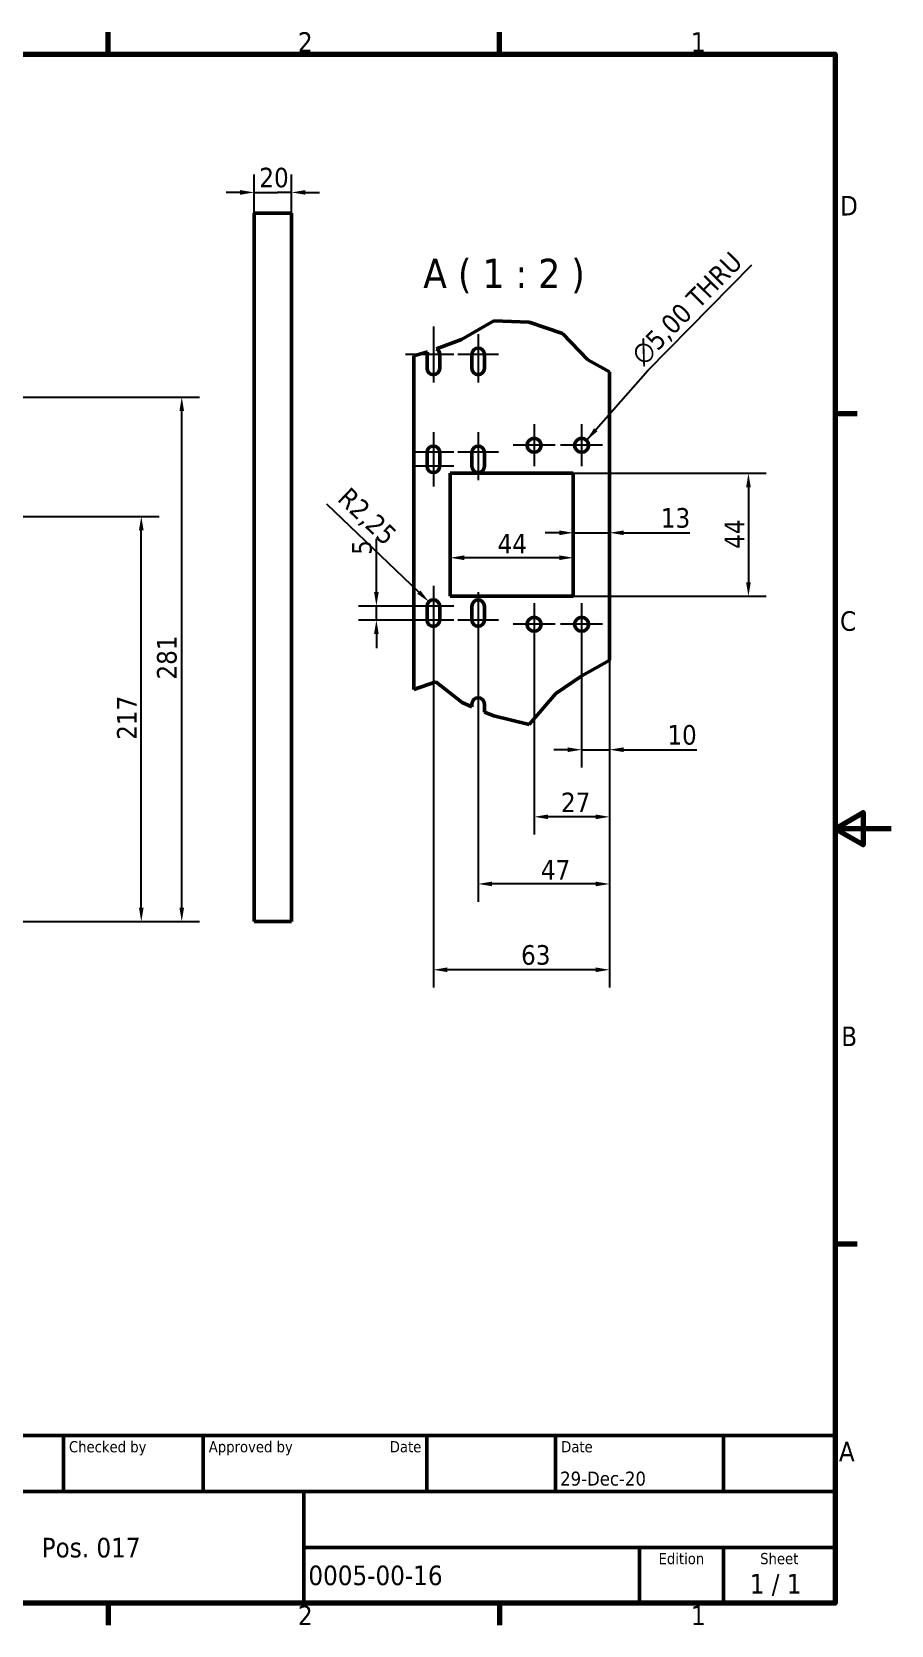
# Model space of a CAD drawing. Header units: millimetres. Extents: x 0 to 1260, y 0 to 891.
# Drawn here: x 799 to 1260, y 18 to 873 of the extents above; entities that cross this region are included whole.
import ezdxf
from ezdxf.enums import TextEntityAlignment as Align

# ---------------------------------------------------------------- set-up
doc = ezdxf.new("R2010")
doc.units = ezdxf.units.MM
doc.header["$LTSCALE"] = 3
for name, color, linetype, lineweight in [('Border (ISO)', 7, 'Continuous', 70), ('Break Line (ISO)', 7, 'Continuous', 50), ('Center Mark (ISO)', 7, 'Continuous', 25), ('Dimension (ISO)', 7, 'Continuous', 25), ('Symbol (ISO)', 7, 'Continuous', 25), ('Title (ISO)', 7, 'Continuous', 50), ('Visible (ISO)', 7, 'Continuous', 50)]:
    doc.layers.add(name, color=color, linetype=linetype, lineweight=lineweight)
doc.styles.add('Label Text (ISO)', font='tahoma.ttf')
doc.styles.add('Note Text (ISO)', font='tahoma.ttf')
doc.styles.add('Text Style39', font='tahoma.ttf')
doc.styles.add('Text Style41', font='tahoma.ttf')
doc.dimstyles.new('Default (ISO)', dxfattribs={"dimscale": 3, "dimtxt": 3.5, "dimasz": 2.5, "dimexe": 3.175, "dimexo": 0, "dimgap": 0.762, "dimtad": 1, "dimrnd": 1e-08, "dimzin": 0, "dimtxsty": 'Note Text (ISO)', "dimcen": 0.09, "dimdle": 10, "dimclrd": 256, "dimclre": 256, "dimclrt": 256, "dimazin": 0, "dimtfac": 1.001486, "dimtmove": 0, "dimatfit": 3, "dimfxl": 1, "dimtolj": 1, "dimtzin": 0, "dimlwd": -1, "dimlwe": -1, "dimarcsym": 0})
doc.dimstyles.new('Default (ISO)$7', dxfattribs={"dimscale": 3, "dimtxt": 3.5, "dimasz": 2.5, "dimexe": 3.175, "dimexo": 0, "dimgap": 0.762, "dimtad": 1, "dimrnd": 1e-08, "dimzin": 0, "dimtxsty": 'Note Text (ISO)', "dimcen": 0.09, "dimdle": 10, "dimclrd": 256, "dimclre": 256, "dimclrt": 256, "dimazin": 0, "dimtfac": 1.001486, "dimtmove": 0, "dimatfit": 3, "dimfxl": 1, "dimtolj": 1, "dimtzin": 0, "dimlwd": -1, "dimlwe": -1, "dimarcsym": 0})

# ---------------------------------------------------------------- blocks, each defined once
blk = doc.blocks.new('Borders Default Border')
at = {"layer": 'Border (ISO)'}
for p, q in [((280, 287), (280, 290.9)), ((350, 287), (350, 290.9)), ((410, 222.75), (413.9, 222.75)), ((410, 74.25), (413.9, 74.25)), ((280, 10), (280, 6.1)), ((350, 10), (350, 6.1))]:
    blk.add_line(p, q, dxfattribs=at)
at = {"layer": 'Border (ISO)', "flags": 128}
for points in [[(10, 10), (10, 287), (410, 287), (410, 10), (10, 10)], [(420, 148.5), (410, 148.5), (415, 151.39), (415, 145.61), (410, 148.5)]]:
    blk.add_lwpolyline(points, dxfattribs=at)
at = {"layer": 'Border (ISO)', "char_height": 3.5, "attachment_point": 7, "style": 'Note Text (ISO)'}
for s, insert in [('2', (313.94, 287.4)), ('1', (384.21, 287.4)), ('D', (410.87, 258.13)), ('C', (410.86, 183.81)), ('B', (411.08, 109.63)), ('A', (410.66, 35.38)), ('2', (313.94, 6.1)), ('1', (384.21, 6.1))]:
    blk.add_mtext(s, dxfattribs=dict(at, insert=insert))
blk = doc.blocks.new('Title Blocks ISO')
at = {"layer": 'Title (ISO)'}
for p, q in [((270.07, 130), (100.07, 130)), ((100.07, 130), (100.07, 100)), ((132.07, 120), (132.07, 130)), ((157.07, 120), (157.07, 130)), ((197.07, 120), (197.07, 130)), ((220.07, 120), (220.07, 130)), ((250.07, 120), (250.07, 130)), ((270.07, 100), (270.07, 130)), ((100.07, 120), (270.07, 120)), ((175.07, 120), (175.07, 100)), ((270.07, 110), (175.07, 110)), ((235.07, 100), (235.07, 110)), ((250.07, 100), (250.07, 110)), ((100.07, 100), (270.07, 100))]:
    blk.add_line(p, q, dxfattribs=at)
at = {"layer": 'Title (ISO)', "style": 'Text Style41'}
for s, p in [('Designed by', (101.07, 129)), ('Checked by', (133.07, 129)), ('Approved by', (158.07, 129)), ('Date', (221.07, 129))]:
    blk.add_text(s, height=2, dxfattribs=at).set_placement(p, align=Align.TOP_LEFT)
blk.add_text('Date', height=2, dxfattribs=at).set_placement((196.07, 129), align=Align.TOP_RIGHT)
for s, p in [('Edition', (242.57, 109)), ('Sheet', (260.07, 109))]:
    blk.add_text(s, height=2, dxfattribs=at).set_placement(p, align=Align.TOP_CENTER)
at = {"layer": 'Title (ISO)', "style": 'Note Text (ISO)'}
blk.add_text('1 / 1 ', height=3.5, dxfattribs=at).set_placement((260.07, 103.5), align=Align.MIDDLE_CENTER)
at = {"layer": 'Title (ISO)'}
for tag, p, height, style in [('AUTHOR_001', (100.92, 121.05), 2.5, 'Text Style39'), ('CREATION_DATE_001', (220.89, 121.05), 2.5, 'Text Style39'), ('COMPANY_001', (128.19, 108.21), 3.5, 'Note Text (ISO)'), ('PART_NUMBER_001', (175.88, 103.25), 3.5, 'Note Text (ISO)')]:
    blk.add_attdef(tag, p, '', height=height, dxfattribs=dict(at, style=style))
at = {"layer": 'Title (ISO)', "style": 'Text Style39'}
for tag, p in [('CHECKED_BY', (133.07, 121)), ('ENG_APPROVED_BY', (158.07, 121))]:
    blk.add_attdef(tag, text='', height=2.5, dxfattribs=at).set_placement(p, align=Align.BOTTOM_LEFT)
blk.add_attdef('ENG_APPROVAL_DATE', text='', height=2.5, dxfattribs=at).set_placement((196.07, 121), align=Align.BOTTOM_RIGHT)
at = {"layer": 'Title (ISO)', "style": 'Note Text (ISO)'}
for tag, p in [('TITLE', (222.57, 115)), ('REVISION_NUMBER', (242.57, 103.5))]:
    blk.add_attdef(tag, text='', height=3.5, dxfattribs=at).set_placement(p, align=Align.MIDDLE_CENTER)
blk = doc.blocks.new('*D24')
at = {"layer": 'Defpoints', "color": 0, "transparency": 16777216}
for p in [(1089.49, 604.22), (1089.49, 603.13), (1108.99, 598.5)]:
    blk.add_point(p, dxfattribs=at)
at = {"layer": 'Dimension (ISO)', "transparency": 16777216}
for p, q in [((1081.99, 604.22), (1074.49, 604.22)), ((1089.49, 604.22), (1108.99, 604.22)), ((1116.49, 604.22), (1152.1, 604.22))]:
    blk.add_line(p, q, dxfattribs=at)
for points in [[(1081.99, 605.47), (1081.99, 602.97), (1089.49, 604.22)], [(1116.49, 605.47), (1116.49, 602.97), (1108.99, 604.22)]]:
    blk.add_solid(points, dxfattribs=at)
at = {"layer": 'Dimension (ISO)', "transparency": 16777216, "insert": (1136.46, 617.45), "char_height": 10.5, "attachment_point": 1, "style": 'Note Text (ISO)'}
blk.add_mtext('\\A1;13', dxfattribs=at)
blk = doc.blocks.new('*D25')
at = {"layer": 'Defpoints', "color": 0, "transparency": 16777216}
for p in [(1089.49, 636.13), (1089.49, 570.13), (1183.46, 570.13)]:
    blk.add_point(p, dxfattribs=at)
at = {"layer": 'Dimension (ISO)', "transparency": 16777216}
for p, q in [((1089.49, 636.13), (1192.98, 636.13)), ((1183.46, 628.63), (1183.46, 577.63)), ((1089.49, 570.13), (1192.98, 570.13))]:
    blk.add_line(p, q, dxfattribs=at)
for points in [[(1182.21, 628.63), (1184.71, 628.63), (1183.46, 636.13)], [(1182.21, 577.63), (1184.71, 577.63), (1183.46, 570.13)]]:
    blk.add_solid(points, dxfattribs=at)
at = {"layer": 'Dimension (ISO)', "transparency": 16777216, "insert": (1170.67, 595.57), "char_height": 10.5, "attachment_point": 1, "rotation": 90, "style": 'Note Text (ISO)'}
blk.add_mtext('\\A1;44', dxfattribs=at)
blk = doc.blocks.new('*D26')
at = {"layer": 'Defpoints', "color": 0, "transparency": 16777216}
for p in [(1023.49, 590.83), (1023.49, 570.13), (1089.49, 570.13)]:
    blk.add_point(p, dxfattribs=at)
at = {"layer": 'Dimension (ISO)', "transparency": 16777216}
for p, q in [((1023.49, 570.13), (1023.49, 600.35)), ((1089.49, 570.13), (1089.49, 600.35)), ((1081.99, 590.83), (1030.99, 590.83))]:
    blk.add_line(p, q, dxfattribs=at)
for points in [[(1030.99, 592.08), (1030.99, 589.58), (1023.49, 590.83)], [(1081.99, 592.08), (1081.99, 589.58), (1089.49, 590.83)]]:
    blk.add_solid(points, dxfattribs=at)
at = {"layer": 'Dimension (ISO)', "transparency": 16777216, "insert": (1048.93, 603.62), "char_height": 10.5, "attachment_point": 1, "style": 'Note Text (ISO)'}
blk.add_mtext('\\A1;44', dxfattribs=at)
blk = doc.blocks.new('*D27')
at = {"layer": 'Defpoints', "color": 0, "transparency": 16777216}
for p in [(938.32, 786.77), (918.32, 775.69), (938.32, 775.69)]:
    blk.add_point(p, dxfattribs=at)
at = {"layer": 'Dimension (ISO)', "transparency": 16777216}
for p, q in [((918.32, 775.69), (918.32, 796.3)), ((938.32, 775.69), (938.32, 796.3)), ((910.82, 786.77), (903.32, 786.77)), ((918.32, 786.77), (925.82, 786.77)), ((925.82, 786.77), (930.82, 786.77)), ((938.32, 786.77), (930.82, 786.77)), ((945.82, 786.77), (953.32, 786.77))]:
    blk.add_line(p, q, dxfattribs=at)
for points in [[(910.82, 788.02), (910.82, 785.52), (918.32, 786.77)], [(945.82, 788.02), (945.82, 785.52), (938.32, 786.77)]]:
    blk.add_solid(points, dxfattribs=at)
at = {"layer": 'Dimension (ISO)', "transparency": 16777216, "insert": (921.11, 800), "char_height": 10.5, "attachment_point": 1, "style": 'Note Text (ISO)'}
blk.add_mtext('\\A1;20', dxfattribs=at)
blk = doc.blocks.new('*D28')
at = {"layer": 'Defpoints', "color": 0, "transparency": 16777216}
for p in [(761.34, 613), (857.79, 613), (761.34, 395.69)]:
    blk.add_point(p, dxfattribs=at)
at = {"layer": 'Dimension (ISO)', "transparency": 16777216}
for p, q in [((761.34, 613), (867.31, 613)), ((857.79, 403.19), (857.79, 605.5)), ((761.34, 395.69), (867.31, 395.69))]:
    blk.add_line(p, q, dxfattribs=at)
for points in [[(856.54, 605.5), (859.04, 605.5), (857.79, 613)], [(856.54, 403.19), (859.04, 403.19), (857.79, 395.69)]]:
    blk.add_solid(points, dxfattribs=at)
at = {"layer": 'Dimension (ISO)', "transparency": 16777216, "insert": (844.78, 493.17), "char_height": 10.5, "attachment_point": 1, "rotation": 90, "style": 'Note Text (ISO)'}
blk.add_mtext('\\A1;217', dxfattribs=at)
blk = doc.blocks.new('*D29')
at = {"layer": 'Defpoints', "color": 0, "transparency": 16777216}
for p in [(761.34, 677), (879.49, 677), (761.34, 395.69)]:
    blk.add_point(p, dxfattribs=at)
at = {"layer": 'Dimension (ISO)', "transparency": 16777216}
for p, q in [((761.34, 677), (889.02, 677)), ((879.49, 403.19), (879.49, 669.5)), ((761.34, 395.69), (889.02, 395.69))]:
    blk.add_line(p, q, dxfattribs=at)
for points in [[(878.24, 669.5), (880.74, 669.5), (879.49, 677)], [(878.24, 403.19), (880.74, 403.19), (879.49, 395.69)]]:
    blk.add_solid(points, dxfattribs=at)
at = {"layer": 'Dimension (ISO)', "transparency": 16777216, "insert": (866.23, 525.49), "char_height": 10.5, "attachment_point": 1, "rotation": 90, "style": 'Note Text (ISO)'}
blk.add_mtext('\\A1;281', dxfattribs=at)
blk = doc.blocks.new('*D30')
at = {"layer": 'Defpoints', "color": 0, "transparency": 16777216}
for p in [(1093.99, 543.88), (1108.99, 535.86), (1093.99, 487.86)]:
    blk.add_point(p, dxfattribs=at)
at = {"layer": 'Dimension (ISO)', "transparency": 16777216}
for p, q in [((1093.99, 543.88), (1093.99, 478.33)), ((1108.99, 535.86), (1108.99, 478.33)), ((1086.49, 487.86), (1078.99, 487.86)), ((1093.99, 487.86), (1108.99, 487.86)), ((1116.49, 487.86), (1155.83, 487.86))]:
    blk.add_line(p, q, dxfattribs=at)
for points in [[(1086.49, 489.11), (1086.49, 486.61), (1093.99, 487.86)], [(1116.49, 489.11), (1116.49, 486.61), (1108.99, 487.86)]]:
    blk.add_solid(points, dxfattribs=at)
at = {"layer": 'Dimension (ISO)', "transparency": 16777216, "insert": (1139.96, 501.08), "char_height": 10.5, "attachment_point": 1, "style": 'Note Text (ISO)'}
blk.add_mtext('\\A1;10', dxfattribs=at)
blk = doc.blocks.new('*D31')
at = {"layer": 'Defpoints', "color": 0, "transparency": 16777216}
for p in [(1068.49, 543.88), (1108.99, 535.86), (1068.49, 451.86)]:
    blk.add_point(p, dxfattribs=at)
at = {"layer": 'Dimension (ISO)', "transparency": 16777216}
for p, q in [((1068.49, 543.88), (1068.49, 442.33)), ((1108.99, 535.86), (1108.99, 442.33)), ((1101.49, 451.86), (1075.99, 451.86))]:
    blk.add_line(p, q, dxfattribs=at)
for points in [[(1075.99, 453.11), (1075.99, 450.61), (1068.49, 451.86)], [(1101.49, 453.11), (1101.49, 450.61), (1108.99, 451.86)]]:
    blk.add_solid(points, dxfattribs=at)
at = {"layer": 'Dimension (ISO)', "transparency": 16777216, "insert": (1082.92, 464.86), "char_height": 10.5, "attachment_point": 1, "style": 'Note Text (ISO)'}
blk.add_mtext('\\A1;27', dxfattribs=at)
blk = doc.blocks.new('*D32')
at = {"layer": 'Defpoints', "color": 0, "transparency": 16777216}
for p in [(1038.49, 546.5), (1108.99, 535.86), (1038.49, 415.86)]:
    blk.add_point(p, dxfattribs=at)
at = {"layer": 'Dimension (ISO)', "transparency": 16777216}
for p, q in [((1038.49, 546.5), (1038.49, 406.33)), ((1108.99, 535.86), (1108.99, 406.33)), ((1101.49, 415.86), (1045.99, 415.86))]:
    blk.add_line(p, q, dxfattribs=at)
for points in [[(1045.99, 417.11), (1045.99, 414.61), (1038.49, 415.86)], [(1101.49, 417.11), (1101.49, 414.61), (1108.99, 415.86)]]:
    blk.add_solid(points, dxfattribs=at)
at = {"layer": 'Dimension (ISO)', "transparency": 16777216, "insert": (1072.14, 428.64), "char_height": 10.5, "attachment_point": 1, "style": 'Note Text (ISO)'}
blk.add_mtext('\\A1;47', dxfattribs=at)
blk = doc.blocks.new('*D33')
at = {"layer": 'Defpoints', "color": 0, "transparency": 16777216}
for p in [(1014.49, 546.5), (1108.99, 535.86), (1014.49, 369.82)]:
    blk.add_point(p, dxfattribs=at)
at = {"layer": 'Dimension (ISO)', "transparency": 16777216}
for p, q in [((1014.49, 546.5), (1014.49, 360.29)), ((1108.99, 535.86), (1108.99, 360.29)), ((1101.49, 369.82), (1021.99, 369.82))]:
    blk.add_line(p, q, dxfattribs=at)
for points in [[(1021.99, 371.07), (1021.99, 368.57), (1014.49, 369.82)], [(1101.49, 371.07), (1101.49, 368.57), (1108.99, 369.82)]]:
    blk.add_solid(points, dxfattribs=at)
at = {"layer": 'Dimension (ISO)', "transparency": 16777216, "insert": (1061.5, 383.04), "char_height": 10.5, "attachment_point": 1, "style": 'Note Text (ISO)'}
blk.add_mtext('\\A1;63', dxfattribs=at)
blk = doc.blocks.new('*D34')
at = {"layer": 'Defpoints', "color": 0, "transparency": 16777216}
for p in [(1003.61, 564.87), (983.9, 557.37), (1003.61, 557.37)]:
    blk.add_point(p, dxfattribs=at)
at = {"layer": 'Dimension (ISO)', "transparency": 16777216}
for p, q in [((983.9, 572.37), (983.9, 600.94)), ((1003.61, 564.87), (974.37, 564.87)), ((983.9, 557.37), (983.9, 564.87)), ((1003.61, 557.37), (974.37, 557.37)), ((983.9, 549.87), (983.9, 542.37))]:
    blk.add_line(p, q, dxfattribs=at)
for points in [[(982.65, 572.37), (985.15, 572.37), (983.9, 564.87)], [(982.65, 549.87), (985.15, 549.87), (983.9, 557.37)]]:
    blk.add_solid(points, dxfattribs=at)
at = {"layer": 'Dimension (ISO)', "transparency": 16777216, "insert": (970.89, 592.4), "char_height": 10.5, "attachment_point": 1, "rotation": 90, "style": 'Note Text (ISO)'}
blk.add_mtext('\\A1;5', dxfattribs=at)
blk = doc.blocks.new('*D35')
at = {"layer": 'Defpoints', "color": 0, "transparency": 16777216}
for p in [(1012.05, 567.21), (1014.49, 564.87)]:
    blk.add_point(p, dxfattribs=at)
at = {"layer": 'Dimension (ISO)', "transparency": 16777216}
blk.add_line((957.21, 619.69), (1006.63, 572.39), dxfattribs=at)
blk.add_solid([(1007.5, 573.3), (1005.77, 571.49), (1012.05, 567.21)], dxfattribs=at)
at = {"layer": 'Dimension (ISO)', "transparency": 16777216, "insert": (969.66, 629.39), "char_height": 10.5, "attachment_point": 1, "rotation": 316.25685, "style": 'Note Text (ISO)'}
blk.add_mtext('\\A1;R2,25', dxfattribs=at)

msp = doc.modelspace()

# ---------------------------------------------------------------- linework, layer by layer
at = {"layer": 'Break Line (ISO)'}
for p, q in [((1029.465, 707.845), (1046.81, 717.978)), ((1046.81, 717.978), (1065.808, 717.224)), ((1065.808, 717.224), (1083.8, 711.11)), ((1083.8, 711.11), (1097.316, 696.96)), ((1003.988, 699.171), (1011.385, 701.2)), ((1016.152, 702.81), (1029.465, 707.845)), ((1097.316, 696.96), (1108.988, 690.571)), ((1108.721, 535.697), (1094.151, 527.482)), ((1108.988, 535.859), (1108.721, 535.697)), ((1015.78, 524.227), (1003.988, 520.084)), ((1029.831, 513.187), (1015.78, 524.227)), ((1094.151, 527.482), (1080.09, 518.042)), ((1035.113, 510.938), (1029.831, 513.187)), ((1080.09, 518.042), (1065.879, 501.331)), ((1046.81, 505.956), (1041.863, 508.063)), ((1065.879, 501.331), (1046.81, 505.956))]:
    msp.add_line(p, q, dxfattribs=at)
at = {"layer": 'Center Mark (ISO)', "linetype": 'Continuous'}
for p, q in [((1014.488, 714.873), (1014.488, 684.873)), ((1038.488, 710.748), (1038.488, 684.873)), ((1025.363, 699.873), (999.488, 699.873)), ((1049.363, 699.873), (1027.613, 699.873)), ((1014.488, 658.248), (1014.488, 632.373)), ((1038.488, 658.248), (1038.488, 632.373)), ((1068.488, 662.382), (1068.488, 639.882)), ((1093.988, 662.382), (1093.988, 639.882)), ((1014.488, 654.873), (1014.488, 628.998)), ((1079.738, 651.132), (1057.238, 651.132)), ((1105.238, 651.132), (1082.738, 651.132)), ((1025.363, 647.373), (1003.613, 647.373)), ((1049.363, 647.373), (1027.613, 647.373)), ((1025.363, 639.873), (1003.613, 639.873)), ((1014.488, 575.748), (1014.488, 549.873)), ((1025.363, 564.873), (1003.613, 564.873)), ((1014.488, 572.373), (1014.488, 546.498)), ((1038.488, 572.373), (1038.488, 546.498)), ((1068.488, 566.382), (1068.488, 543.882)), ((1093.988, 566.382), (1093.988, 543.882)), ((1025.363, 557.373), (1003.613, 557.373)), ((1049.363, 557.373), (1027.613, 557.373)), ((1079.738, 555.132), (1057.238, 555.132)), ((1105.238, 555.132), (1082.738, 555.132))]:
    msp.add_line(p, q, dxfattribs=at)
at = {"layer": 'Visible (ISO)'}
for p, q in [((918.32, 395.694), (918.32, 775.694)), ((918.32, 775.694), (938.32, 775.694)), ((938.32, 775.694), (938.32, 395.694)), ((1003.988, 699.171), (1003.988, 520.084)), ((1011.113, 692.373), (1011.113, 699.873)), ((1017.863, 699.873), (1017.863, 692.373)), ((1035.113, 692.373), (1035.113, 699.873)), ((1041.863, 699.873), (1041.863, 692.373)), ((1108.988, 535.859), (1108.988, 690.571)), ((1011.113, 639.873), (1011.113, 647.373)), ((1017.863, 647.373), (1017.863, 639.873)), ((1035.113, 639.873), (1035.113, 647.373)), ((1041.863, 647.373), (1041.863, 639.873)), ((1023.488, 570.132), (1023.488, 636.132)), ((1023.488, 636.132), (1089.488, 636.132)), ((1089.488, 636.132), (1089.488, 570.132)), ((1011.113, 557.373), (1011.113, 564.873)), ((1017.863, 564.873), (1017.863, 557.373)), ((1089.488, 570.132), (1023.488, 570.132)), ((1035.113, 557.373), (1035.113, 564.873)), ((1041.863, 564.873), (1041.863, 557.373)), ((1035.113, 510.938), (1035.113, 512.373)), ((1041.863, 512.373), (1041.863, 508.063)), ((918.32, 395.694), (938.32, 395.694))]:
    msp.add_line(p, q, dxfattribs=at)
for centre in [(1068.488, 651.132), (1093.988, 651.132), (1068.488, 555.132), (1093.988, 555.132)]:
    msp.add_circle(centre, 3.75, dxfattribs=at)
for centre, start, end in [((1014.488, 699.873), 156.852307, 180), ((1014.488, 699.873), 0, 60.468388), ((1038.488, 699.873), 0, 180), ((1014.488, 692.373), 180, 0), ((1038.488, 692.373), 180, 0), ((1014.488, 647.373), 0, 180), ((1038.488, 647.373), 0, 180), ((1014.488, 639.873), 180, 0), ((1038.488, 639.873), 180, 0), ((1014.488, 564.873), 0, 180), ((1038.488, 564.873), 0, 180), ((1014.488, 557.373), 180, 0), ((1038.488, 557.373), 180, 0), ((1038.488, 512.373), 0, 180)]:
    msp.add_arc(centre, 3.375, start, end, dxfattribs=at)

# ---------------------------------------------------------------- block references
at = {"xscale": 3, "yscale": 3, "zscale": 3}
msp.add_blockref('Borders Default Border', (0, 0), dxfattribs=at)
msp.add_blockref('Title Blocks ISO', (419.786, -270), dxfattribs=at).add_auto_attribs({'PART_NUMBER_001': '0005-00-16', 'COMPANY_001': 'Pos. 017', 'AUTHOR_001': 'Iulian Bors', 'CREATION_DATE_001': '29-Dec-20'})

# ---------------------------------------------------------------- texts
at = {"layer": 'Symbol (ISO)', "insert": (1128.293, 692.408), "char_height": 10.5, "width": 81.71084, "attachment_point": 7, "rotation": 45.582462, "line_spacing_factor": 0.6125, "style": 'Note Text (ISO)'}
msp.add_mtext('\\fAIGDT|b0|i0;\\H10.5000;n\\fTahoma|b0|i0;\\H10.5000;5,00 THRU', dxfattribs=at)
at = {"layer": 'Symbol (ISO)', "insert": (1009.035, 732.603), "char_height": 15.75, "attachment_point": 7, "style": 'Label Text (ISO)'}
msp.add_mtext('A ( 1 : 2 )', dxfattribs=at)

# ---------------------------------------------------------------- dimensions: what is measured, and where the dimension line sits
at = {"layer": 'Dimension (ISO)'}
for base, p1, p2, override, picture, middle in [((938.32, 786.774), (918.32, 775.694), (938.32, 775.694), {"dimgap": 0.762, "dimdec": 0, "dimtol": 0, "dimlim": 0, "dimtp": 0, "dimtm": 0, "dimtdec": 2, "dimtofl": 0}, '*D27', (928.32, 786.774)), ((1089.488, 604.224), (1108.988, 598.505), (1089.488, 603.132), {"dimgap": 0.762, "dimdec": 0, "dimlfac": 0.666667, "dimse1": 1, "dimse2": 1, "dimtol": 0, "dimlim": 0, "dimtp": 0, "dimtm": 0, "dimtdec": 2, "dimtofl": 1, "dimatfit": 1}, '*D24', (1143.138, 604.224))]:
    dim = msp.add_linear_dim(base=base, p1=p1, p2=p2, dimstyle='Default (ISO)', override=override, dxfattribs=at)
    dim.commit()
    dim.dimension.update_dxf_attribs({"geometry": picture, "text_midpoint": middle, "dimtype": 160})
for base, p1, p2, angle, override, picture, middle in [((879.494, 677), (761.339, 395.694), (761.339, 677), 90, {"dimgap": 0.762, "dimdec": 0, "dimtol": 0, "dimlim": 0, "dimtp": 0, "dimtm": 0, "dimtdec": 2, "dimtofl": 0, "dimatfit": 1}, '*D29', (879.494, 536.347)), ((1183.456, 570.132), (1089.488, 636.132), (1089.488, 570.132), 90, {"dimgap": 0.762, "dimdec": 0, "dimlfac": 0.666667, "dimtol": 0, "dimlim": 0, "dimtp": 0, "dimtm": 0, "dimtdec": 2, "dimtofl": 0, "dimatfit": 1}, '*D25', (1183.456, 603.132)), ((857.785, 613), (761.339, 395.694), (761.339, 613), 90, {"dimgap": 0.762, "dimdec": 0, "dimtol": 0, "dimlim": 0, "dimtp": 0, "dimtm": 0, "dimtdec": 2, "dimtofl": 0, "dimatfit": 1}, '*D28', (857.785, 504.347)), ((983.896, 557.373), (1003.613, 564.873), (1003.613, 557.373), 90, {"dimgap": 0.762, "dimdec": 0, "dimlfac": 0.666667, "dimtol": 0, "dimlim": 0, "dimtp": 0, "dimtm": 0, "dimtdec": 2, "dimtofl": 1, "dimatfit": 1}, '*D34', (983.896, 595.529)), ((1023.488, 590.83), (1089.488, 570.132), (1023.488, 570.132), 180, {"dimgap": 0.762, "dimdec": 0, "dimlfac": 0.666667, "dimtol": 0, "dimlim": 0, "dimtp": 0, "dimtm": 0, "dimtdec": 2, "dimtofl": 0, "dimatfit": 1}, '*D26', (1056.488, 590.83)), ((1014.488, 369.818), (1108.988, 535.859), (1014.488, 546.498), 180, {"dimgap": 0.762, "dimdec": 0, "dimlfac": 0.666667, "dimtol": 0, "dimlim": 0, "dimtp": 0, "dimtm": 0, "dimtdec": 2, "dimtofl": 0, "dimatfit": 1}, '*D33', (1068.674, 369.818)), ((1038.488, 415.859), (1108.988, 535.859), (1038.488, 546.498), 180, {"dimgap": 0.762, "dimdec": 0, "dimlfac": 0.666667, "dimtol": 0, "dimlim": 0, "dimtp": 0, "dimtm": 0, "dimtdec": 2, "dimtofl": 0, "dimatfit": 1}, '*D32', (1079.62, 415.859)), ((1068.488, 451.859), (1108.988, 535.859), (1068.488, 543.882), 180, {"dimgap": 0.762, "dimdec": 0, "dimlfac": 0.666667, "dimtol": 0, "dimlim": 0, "dimtp": 0, "dimtm": 0, "dimtdec": 2, "dimtofl": 0, "dimatfit": 1}, '*D31', (1090.156, 451.859)), ((1093.988, 487.859), (1108.988, 535.859), (1093.988, 543.882), 180, {"dimgap": 0.762, "dimdec": 0, "dimlfac": 0.666667, "dimtol": 0, "dimlim": 0, "dimtp": 0, "dimtm": 0, "dimtdec": 2, "dimtofl": 1, "dimatfit": 1}, '*D30', (1146.751, 487.859))]:
    dim = msp.add_linear_dim(base=base, p1=p1, p2=p2, angle=angle, dimstyle='Default (ISO)', override=override, dxfattribs=at)
    dim.commit()
    dim.dimension.update_dxf_attribs({"geometry": picture, "text_midpoint": middle, "dimtype": 160})
dim = msp.add_radius_dim(center=(1014.488, 564.873), mpoint=(1012.05, 567.207), dimstyle='Default (ISO)', override={"dimgap": 0.762, "dimdec": 2, "dimlfac": 0.666667, "dimcen": 0, "dimtol": 0, "dimlim": 0, "dimtp": 0, "dimtm": 0, "dimtdec": 2, "dimtofl": 0}, dxfattribs=at)
dim.commit()
dim.dimension.update_dxf_attribs({"geometry": '*D35', "text_midpoint": (971.565, 605.953), "dimtype": 164})

# ---------------------------------------------------------------- leaders
at = {"layer": 'Symbol (ISO)', "annotation_type": 0, "has_hookline": 1, "hookline_direction": 0, "text_width": 79.56, "horizontal_direction": (0.699882, 0.714258, 0)}
msp.add_leader([(1096.613, 653.811), (1129.543, 691.183)], dimstyle='Default (ISO)$7', override={"dimgap": 0, "dimtad": 1}, dxfattribs=at)

doc.saveas('drawing.dxf')
